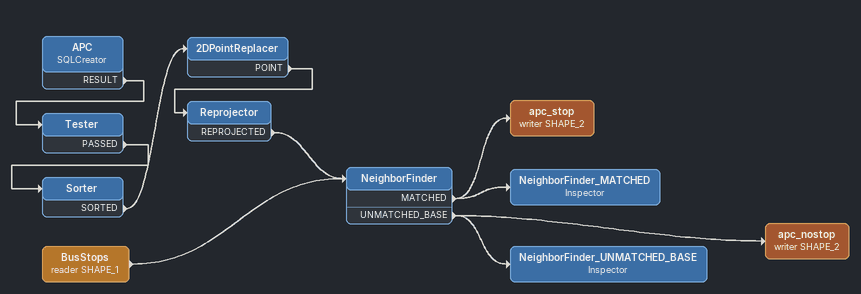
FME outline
APC: SQLCreator
    RESULT -> Tester
Tester
    PASSED -> Sorter
Sorter
    SORTED -> 2DPointReplacer
2DPointReplacer
    POINT -> Reprojector
Reprojector
    REPROJECTED -> NeighborFinder
BusStops (reader SHAPE_1)
    -> NeighborFinder
NeighborFinder
    MATCHED -> NeighborFinder_MATCHED
    UNMATCHED_BASE -> NeighborFinder_UNMATCHED_BASE
    MATCHED -> apc_stop (writer SHAPE_2)
    UNMATCHED_BASE -> apc_nostop (writer SHAPE_2)
apc_stop (writer SHAPE_2)
NeighborFinder_MATCHED: Inspector
apc_nostop (writer SHAPE_2)
NeighborFinder_UNMATCHED_BASE: Inspector
